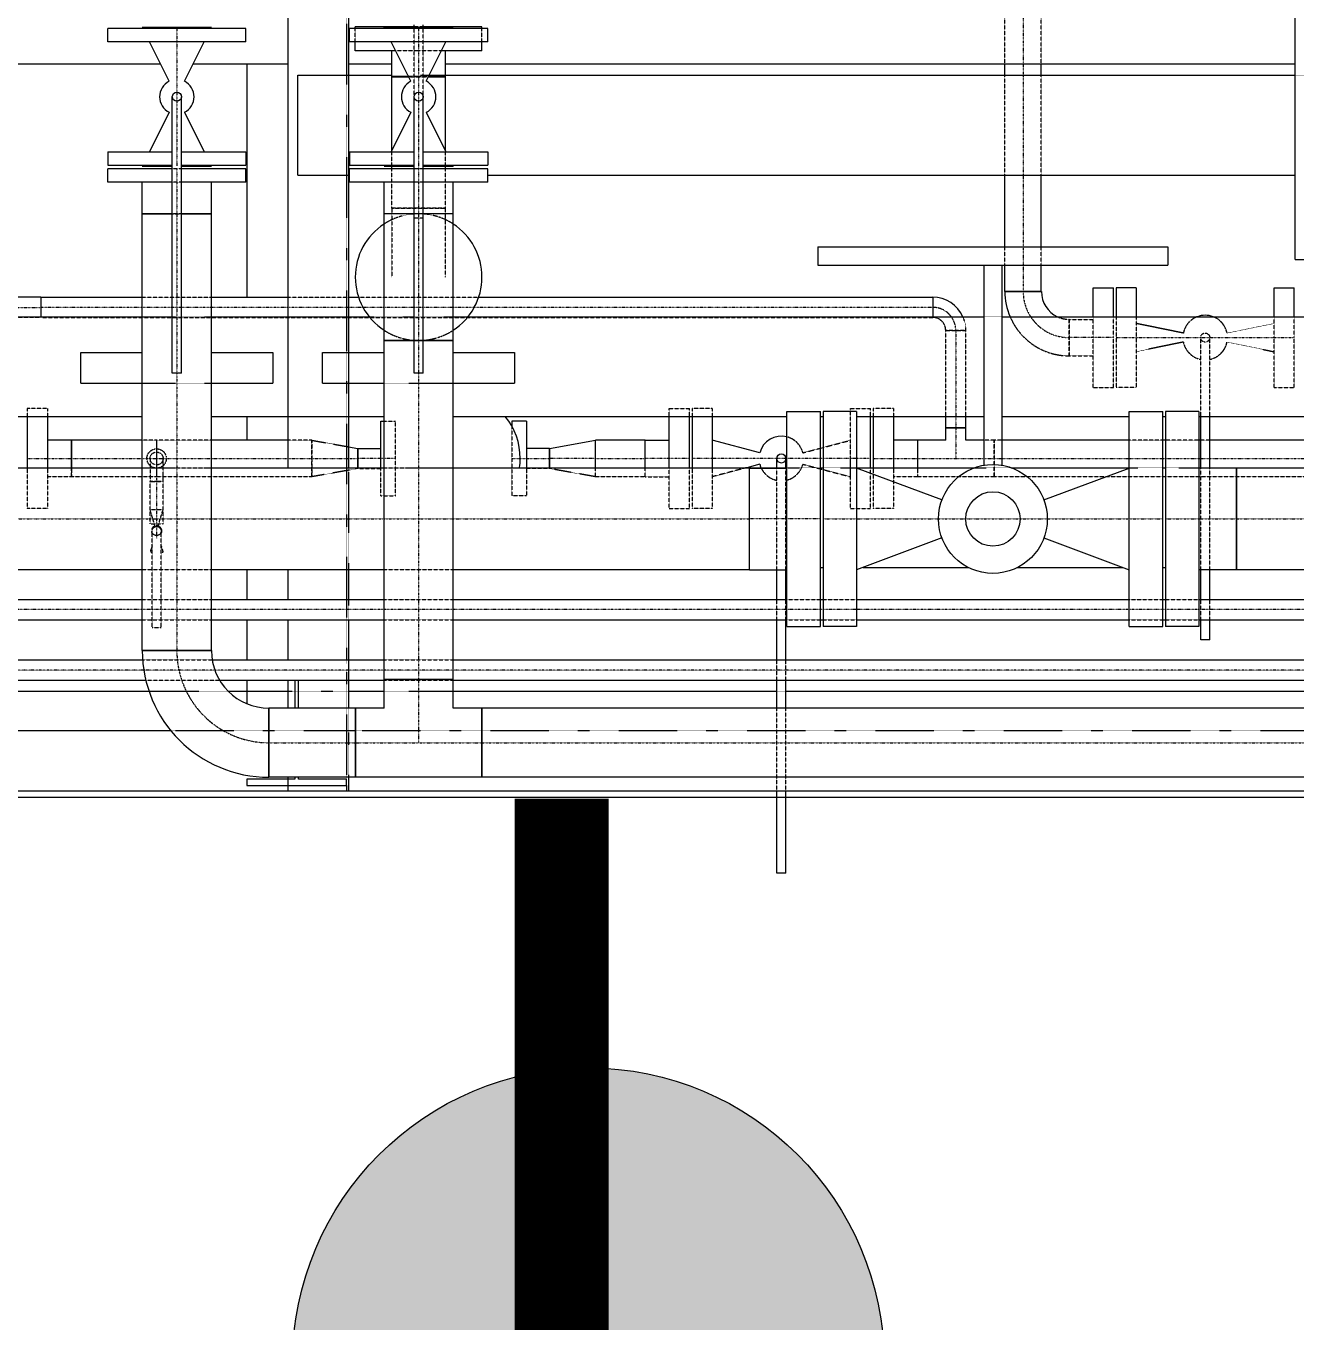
# Model space of a CAD drawing. Header units: millimetres. Extents: x -10011772 to -8149599, y 2847708 to 3434448.
# Drawn here: x -9520354 to -9516151, y 3168634 to 3172922 of the extents above; entities that cross this region are included whole.
import ezdxf

# ---------------------------------------------------------------- set-up
doc = ezdxf.new("R2010")
doc.units = ezdxf.units.MM
for name, pattern in [('DASHDOT2', [0.5, 0.25, -0.125, 0, -0.125]), ('DIVIDE2', [0.625, 0.25, -0.125, 0, -0.125, 0, -0.125]), ('HIDDEN2', [0.1875, 0.125, -0.0625])]:
    doc.linetypes.add(name, pattern=pattern)
doc.layers.add('总平面底图', color=9, linetype='Continuous')
doc.layers.add('电气-接地设计-接地线', color=3, linetype='接地线')
doc.styles.add('EESLTYPE', font='TXT.shx')
doc.linetypes.add('接地线', pattern='A,500,["/",EESLTYPE,S=200,R=0,X=0,Y=-100],-200,60,-200', length=960)

# ---------------------------------------------------------------- blocks, each defined once
blk = doc.blocks.new('总平面底图 爆炸危险区 LOCATION I')
at = {"layer": '总平面底图', "linetype": 'DASHDOT2'}
for p, q in [((215080.8, 124057), (215080.8, 121682.3)), ((215000, 122655.6), (215083.9, 122655.6)), ((215083.9, 122655.6), (215083.9, 122490.5)), ((215155.5, 122655.6), (215244.4, 122655.6)), ((216650, 122655.6), (216680, 122655.6)), ((214742.8, 122256.1), (214857.1, 122256.1)), ((214983.8, 122256.1), (215083.9, 122256.1)), ((215083.9, 122256.1), (215083.9, 122091)), ((215118.2, 122256.1), (215281.7, 122256.1)), ((216135, 122256.1), (216165, 122256.1)), ((214742.8, 122146.3), (214857.1, 122146.3)), ((215142.8, 122146.3), (215257.1, 122146.3)), ((214742.8, 122006.4), (214857.1, 122006.4)), ((214983.8, 122006.4), (215083.9, 122006.4)), ((215083.9, 122006.4), (215083.9, 121837.4)), ((215142.8, 122006.4), (215257.1, 122006.4)), ((215809, 122006.4), (215864.6, 122006.4)), ((215869, 122006.4), (215924.6, 122006.4)), ((216120, 122006.4), (216179.9, 122006.4)), ((216375.3, 122006.4), (216430.9, 122006.4)), ((216435.3, 122006.4), (216490.9, 122006.4)), ((215083.9, 121788.3), (215083.9, 121754.9)), ((215083.9, 121688.3), (215083.9, 121654.9)), ((215080.8, 121672.1), (215080.8, 121491)), ((214753.9, 121636.7), (214884.8, 121636.7)), ((214916, 121636.7), (215083.9, 121636.7)), ((215142.8, 121636.7), (215257.1, 121636.7)), ((215792.5, 121636.7), (215807.5, 121636.7)), ((215083.9, 121608.6), (215083.9, 121471.6)), ((214789.8, 121571.6), (215095.3, 121571.6)), ((215095.3, 121571.6), (218300, 121571.6)), ((215080.8, 121480.8), (215080.8, 121471.6))]:
    blk.add_line(p, q, dxfattribs=at)
at = {"layer": '总平面底图', "linetype": 'Continuous'}
for p, q in [((214983.8, 123227.1), (214983.8, 122005.7)), ((215083.9, 123121.6), (215083.9, 122197.1)), ((216650, 122640.2), (216650, 122929.8)), ((214800, 122732.9), (214685.7, 122732.9)), ((214685.7, 122710.6), (214685.7, 122732.9)), ((214857.1, 122734.4), (214742.8, 122734.4)), ((214743.6, 122732.9), (214742.8, 122734.4)), ((214914.3, 122732.9), (214800, 122732.9)), ((214856.3, 122732.9), (214857.1, 122734.4)), ((214914.3, 122710.6), (214914.3, 122732.9)), ((215200, 122732.9), (215085.7, 122732.9)), ((215085.7, 122710.6), (215085.7, 122732.9)), ((215192.5, 122735.4), (215095.2, 122735.4)), ((215095.2, 122732.9), (215095.2, 122735.4)), ((215257.1, 122734.4), (215142.8, 122734.4)), ((215143.6, 122732.9), (215142.8, 122734.4)), ((215192.5, 122734.4), (215192.5, 122738.9)), ((215314.3, 122732.9), (215200, 122732.9)), ((215207.5, 122734.4), (215207.5, 122738.9)), ((215304.7, 122735.4), (215207.5, 122735.4)), ((215256.3, 122732.9), (215257.1, 122734.4)), ((215304.7, 122732.9), (215304.7, 122735.4)), ((215314.3, 122710.6), (215314.3, 122732.9)), ((214800, 122710.6), (214685.7, 122710.6)), ((214787.2, 122645.5), (214754.7, 122710.6)), ((214914.3, 122710.6), (214800, 122710.6)), ((214812.7, 122645.5), (214845.2, 122710.6)), ((215200, 122710.6), (215085.7, 122710.6)), ((215095.2, 122695.7), (215095.2, 122710.6)), ((215187.2, 122645.5), (215154.7, 122710.6)), ((215314.3, 122710.6), (215200, 122710.6)), ((215212.7, 122645.5), (215245.2, 122710.6)), ((215304.7, 122695.7), (215304.7, 122710.6)), ((215162.1, 122695.7), (215095.2, 122695.7)), ((215155.5, 122652.8), (215155.5, 122695.7)), ((215304.7, 122695.7), (215237.8, 122695.7)), ((215244.4, 122652.8), (215244.4, 122695.7)), ((214773.2, 122673.6), (213783.6, 122673.6)), ((214983.8, 122673.6), (214826.7, 122673.6)), ((214916, 122673.6), (214916, 122288.3)), ((215155.5, 122673.6), (215083.9, 122673.6)), ((216650, 122673.6), (215244.4, 122673.6)), ((216169.8, 122655.6), (216169.8, 122673.6)), ((216230.1, 122655.6), (216230.1, 122673.6)), ((215000, 122490.5), (215000, 122655.6)), ((215000, 122655.6), (215155.5, 122655.6)), ((215155.5, 122652.8), (215183.5, 122652.8)), ((215155.5, 122530.8), (215155.5, 122652.8)), ((215183.5, 122652.8), (215155.5, 122652.8)), ((215216.4, 122652.8), (215244.4, 122652.8)), ((215244.4, 122652.8), (215216.4, 122652.8)), ((215244.4, 122655.6), (216650, 122655.6)), ((215244.4, 122530.8), (215244.4, 122652.8)), ((216650, 122350.7), (216650, 122640.2)), ((214792.5, 122162.7), (214792.5, 122619.9)), ((214807.5, 122162.7), (214807.5, 122619.9)), ((215192.5, 122162.7), (215192.5, 122619.9)), ((215207.5, 122162.7), (215207.5, 122619.9)), ((214787.2, 122594.3), (214754.7, 122529.1)), ((214812.7, 122594.3), (214845.2, 122529.1)), ((215187.2, 122594.3), (215154.7, 122529.1)), ((215212.7, 122594.3), (215245.2, 122529.1)), ((214685.7, 122529.1), (214792.5, 122529.1)), ((214685.7, 122529.1), (214685.7, 122506.9)), ((214807.5, 122529.1), (214914.3, 122529.1)), ((214914.3, 122529.1), (214914.3, 122506.9)), ((215085.7, 122529.1), (215192.5, 122529.1)), ((215085.7, 122529.1), (215085.7, 122506.9)), ((215207.5, 122529.1), (215314.3, 122529.1)), ((215314.3, 122529.1), (215314.3, 122506.9)), ((214685.7, 122506.9), (214792.5, 122506.9)), ((214792.5, 122500.9), (214685.7, 122500.9)), ((214685.7, 122478.6), (214685.7, 122500.9)), ((214743.6, 122506.9), (214742.8, 122505.3)), ((214742.8, 122505.3), (214792.5, 122505.3)), ((214807.5, 122506.9), (214914.3, 122506.9)), ((214807.5, 122505.3), (214857.1, 122505.3)), ((214914.3, 122500.9), (214807.5, 122500.9)), ((214856.3, 122506.9), (214857.1, 122505.3)), ((214914.3, 122478.6), (214914.3, 122500.9)), ((215000, 122490.5), (215085.7, 122490.5)), ((215085.7, 122506.9), (215192.5, 122506.9)), ((215192.5, 122500.9), (215085.7, 122500.9)), ((215085.7, 122478.6), (215085.7, 122500.9)), ((215143.6, 122506.9), (215142.8, 122505.3)), ((215142.8, 122505.3), (215192.5, 122505.3)), ((215155.5, 122500.9), (215155.5, 122505.3)), ((215207.5, 122506.9), (215314.3, 122506.9)), ((215207.5, 122505.3), (215257.1, 122505.3)), ((215314.3, 122500.9), (215207.5, 122500.9)), ((215244.4, 122500.9), (215244.4, 122505.3)), ((215256.3, 122506.9), (215257.1, 122505.3)), ((215314.3, 122478.6), (215314.3, 122500.9)), ((215314.3, 122490.5), (216650, 122490.5)), ((216169.8, 122371.6), (216169.8, 122490.5)), ((216230.1, 122371.6), (216230.1, 122490.5)), ((214792.5, 122478.6), (214685.7, 122478.6)), ((214742.8, 122426.2), (214742.8, 122478.6)), ((214914.3, 122478.6), (214807.5, 122478.6)), ((214857.1, 122426.2), (214857.1, 122478.6)), ((215192.5, 122478.6), (215085.7, 122478.6)), ((215142.8, 122426.2), (215142.8, 122478.6)), ((215314.3, 122478.6), (215207.5, 122478.6)), ((215257.1, 122426.2), (215257.1, 122478.6)), ((214742.8, 122426.2), (214792.5, 122426.2)), ((214742.8, 121703.8), (214742.8, 122426.2)), ((214792.5, 122426.2), (214742.8, 122426.2)), ((214807.5, 122426.2), (214857.1, 122426.2)), ((214857.1, 122426.2), (214807.5, 122426.2)), ((214857.1, 121703.8), (214857.1, 122426.2)), ((215192.5, 122426.2), (215142.8, 122426.2)), ((215142.8, 122216.9), (215142.8, 122426.2)), ((215192.5, 122426.2), (215142.8, 122426.2)), ((215155.5, 122426.2), (215155.5, 122426.2)), ((215257.1, 122426.2), (215207.5, 122426.2)), ((215257.1, 122426.2), (215207.5, 122426.2)), ((215244.4, 122426.2), (215244.4, 122426.2)), ((215257.1, 122216.9), (215257.1, 122426.2)), ((215860.4, 122371.6), (216150, 122371.6)), ((215860.4, 122371.6), (215860.4, 122341.6)), ((216150, 122371.6), (216439.5, 122371.6)), ((216439.5, 122371.6), (216439.5, 122341.6)), ((215860.4, 122341.6), (216150, 122341.6)), ((216135, 122341.6), (216135, 122010.3)), ((216150, 122341.6), (216439.5, 122341.6)), ((216165, 122341.6), (216165, 122010.3)), ((216169.8, 122297.8), (216169.8, 122341.6)), ((216230.1, 122297.8), (216230.1, 122341.6)), ((216650, 122350.7), (216680, 122350.7)), ((216169.8, 122297.8), (216230.1, 122297.8)), ((216230.1, 122297.8), (216169.8, 122297.8)), ((216316, 122256.1), (216316, 122304.1)), ((216316, 122304.1), (216349.3, 122304.1)), ((216349.3, 122256.1), (216349.3, 122304.1)), ((216353.8, 122304.1), (216353.8, 122256.1)), ((216387.1, 122304.1), (216353.8, 122304.1)), ((216387.1, 122304.1), (216387.1, 122256.1)), ((216615.3, 122256.1), (216615.3, 122304.1)), ((216615.3, 122304.1), (216648.6, 122304.1)), ((216648.6, 122256.1), (216648.6, 122304.1)), ((214574.9, 122288.3), (214536.7, 122288.3)), ((214574.9, 122288.3), (214574.9, 122271.6)), ((214574.9, 122288.3), (214742.8, 122288.3)), ((214574.9, 122288.3), (214574.9, 122271.6)), ((214857.1, 122288.3), (214983.8, 122288.3)), ((215083.9, 122288.3), (215100.6, 122288.3)), ((215299.3, 122288.3), (216050.5, 122288.3)), ((216050.5, 122288.3), (216050.5, 122271.6)), ((216050.5, 122288.3), (216050.5, 122256.1)), ((213784.1, 122256.1), (214742.8, 122256.1)), ((214574.9, 122271.6), (214574.9, 122256.1)), ((214574.9, 122271.6), (214574.9, 122256.1)), ((214857.1, 122256.1), (215118.2, 122256.1)), ((215281.7, 122256.1), (216135, 122256.1)), ((216050.5, 122271.6), (216050.5, 122256.1)), ((216165, 122256.1), (217015.8, 122256.1)), ((215142.8, 122216.9), (215192.5, 122216.9)), ((215142.8, 121656.1), (215142.8, 122216.9)), ((215192.5, 122216.9), (215142.8, 122216.9)), ((215207.5, 122216.9), (215257.1, 122216.9)), ((215257.1, 122216.9), (215207.5, 122216.9)), ((215257.1, 121656.1), (215257.1, 122216.9)), ((214641.2, 122146.3), (214641.2, 122197.1)), ((214641.2, 122197.1), (214742.8, 122197.1)), ((214857.1, 122197.1), (214958.7, 122197.1)), ((214958.7, 122197.1), (214958.7, 122146.3)), ((215041.2, 122197.1), (215142.8, 122197.1)), ((215041.2, 122146.3), (215041.2, 122197.1)), ((215257.1, 122197.1), (215358.7, 122197.1)), ((215358.7, 122197.1), (215358.7, 122146.3)), ((214641.2, 122146.3), (214742.8, 122146.3)), ((214800, 122162.7), (214792.5, 122162.7)), ((214807.5, 122162.7), (214800, 122162.7)), ((214857.1, 122146.3), (214958.7, 122146.3)), ((215041.2, 122146.3), (215142.8, 122146.3)), ((215083.9, 122146.3), (215083.9, 122005.7)), ((215200, 122162.7), (215192.5, 122162.7)), ((215207.5, 122162.7), (215200, 122162.7)), ((215257.1, 122146.3), (215358.7, 122146.3)), ((213784.1, 122091), (214742.8, 122091)), ((214552.5, 122091), (214552.5, 122021.6)), ((214585.9, 122091), (214585.9, 122021.6)), ((214857.1, 122091), (215142.8, 122091)), ((214916, 122091), (214916, 122051.7)), ((215137.7, 122021.6), (215137.7, 122083.5)), ((215137.7, 122083.5), (215142.8, 122083.5)), ((215257.1, 122091), (215809, 122091)), ((215348.9, 122083.5), (215350, 122083.5)), ((215350, 122081.9), (215350, 122083.5)), ((215354.4, 122083.5), (215354.4, 122074.5)), ((215378.2, 122083.5), (215354.4, 122083.5)), ((215378.2, 122083.5), (215378.2, 122021.6)), ((215614.6, 122021.6), (215614.6, 122091)), ((215647.9, 122021.6), (215647.9, 122091)), ((215652.4, 122091), (215652.4, 122021.6)), ((215685.7, 122091), (215685.7, 122021.6)), ((215809, 121921.6), (215809, 122099.4)), ((215809, 122099.4), (215864.6, 122099.4)), ((215864.6, 121921.6), (215864.6, 122099.4)), ((215864.6, 122091), (215869, 122091)), ((215869, 122099.4), (215869, 121921.6)), ((215924.6, 122099.4), (215869, 122099.4)), ((215924.6, 122099.4), (215924.6, 121921.6)), ((215924.6, 122091), (216135, 122091)), ((215947.5, 122021.6), (215947.5, 122091)), ((215952, 122091), (215952, 122021.6)), ((215985.3, 122091), (215985.3, 122021.6)), ((216071.9, 122072.4), (216071.9, 122091)), ((216105.3, 122072.4), (216105.3, 122091)), ((216165, 122091), (216375.3, 122091)), ((216375.3, 121921.6), (216375.3, 122099.4)), ((216375.3, 122099.4), (216430.9, 122099.4)), ((216430.9, 121921.6), (216430.9, 122099.4)), ((216430.9, 122091), (216435.3, 122091)), ((216435.3, 122099.4), (216435.3, 121921.6)), ((216490.9, 122099.4), (216435.3, 122099.4)), ((216490.9, 122099.4), (216490.9, 121921.6)), ((216490.9, 122091), (217015.8, 122091)), ((216493.7, 122006.4), (216493.7, 122091)), ((216508.7, 122006.4), (216508.7, 122091)), ((216105.3, 122072.4), (216071.9, 122072.4)), ((216071.9, 122051.7), (216071.9, 122072.4)), ((216071.9, 122072.4), (216088.6, 122072.4)), ((216088.6, 122072.4), (216105.3, 122072.4)), ((216105.3, 122051.7), (216105.3, 122072.4)), ((214625.7, 122051.7), (214585.9, 122051.7)), ((214625.7, 122021.6), (214625.7, 122051.7)), ((214742.8, 122051.7), (214625.7, 122051.7)), ((214625.7, 122051.7), (214625.7, 122021.6)), ((214766.5, 122051.7), (214766.5, 121991.4)), ((214983.8, 122051.7), (214857.1, 122051.7)), ((215083.9, 122041), (215099.5, 122038.3)), ((215099.5, 122038.3), (215099.5, 122021.6)), ((215099.5, 122021.6), (215099.5, 122038.3)), ((215099.5, 122038.3), (215137.7, 122038.3)), ((215416.4, 122038.3), (215378.2, 122038.3)), ((215416.4, 122038.3), (215492.6, 122051.7)), ((215416.4, 122038.3), (215416.4, 122021.6)), ((215416.4, 122021.6), (215416.4, 122038.3)), ((215492.6, 122021.6), (215492.6, 122051.7)), ((215574.8, 122051.7), (215492.6, 122051.7)), ((215492.6, 122021.6), (215492.6, 122051.7)), ((215574.8, 122021.6), (215574.8, 122051.7)), ((215574.8, 122021.6), (215574.8, 122051.7)), ((215574.8, 122051.7), (215614.6, 122051.7)), ((215685.7, 122051.7), (215685.7, 122021.6)), ((215764.3, 122031), (215685.7, 122051.7)), ((215864.6, 122038.6), (215869, 122039.8)), ((216025.1, 122051.7), (215985.3, 122051.7)), ((216025.1, 122051.7), (216025.1, 122006.4)), ((216071.9, 122051.7), (216025.1, 122051.7)), ((216025.1, 122051.7), (216025.1, 122021.6)), ((216135, 122051.7), (216105.3, 122051.7)), ((216375.3, 122051.7), (216165, 122051.7)), ((216435.3, 122051.7), (216430.9, 122051.7)), ((216493.7, 122051.7), (216490.9, 122051.7)), ((217015.8, 122051.7), (216508.7, 122051.7)), ((214552.5, 122021.6), (214552.5, 122006.4)), ((214585.9, 122021.6), (214585.9, 122006.4)), ((214625.7, 122006.4), (214625.7, 122021.6)), ((214625.7, 122021.6), (214625.7, 122006.4)), ((215099.5, 122021.6), (215099.5, 122006.4)), ((215099.5, 122006.4), (215099.5, 122021.6)), ((215137.7, 122006.4), (215137.7, 122021.6)), ((215378.2, 122021.6), (215378.2, 122006.4)), ((215416.4, 122021.6), (215416.4, 122006.4)), ((215416.4, 122006.4), (215416.4, 122021.6)), ((215492.6, 122006.4), (215492.6, 122021.6)), ((215492.6, 122006.4), (215492.6, 122021.6)), ((215574.8, 122006.4), (215574.8, 122021.6)), ((215574.8, 122006.4), (215574.8, 122021.6)), ((215614.6, 122006.4), (215614.6, 122021.6)), ((215647.9, 122006.4), (215647.9, 122021.6)), ((215652.4, 122021.6), (215652.4, 122006.4)), ((215685.7, 122021.6), (215685.7, 122006.4)), ((215685.7, 122021.6), (215685.7, 122006.4)), ((215792.5, 122006.4), (215792.5, 122021.6)), ((215807.5, 122006.4), (215807.5, 122021.6)), ((215947.5, 122006.4), (215947.5, 122021.6)), ((215952, 122021.6), (215952, 122006.4)), ((215985.3, 122021.6), (215985.3, 122006.4)), ((216025.1, 122021.6), (216025.1, 122006.4)), ((213784.1, 122006.4), (214742.8, 122006.4)), ((214742.8, 122005.7), (213842.7, 122005.7)), ((214857.1, 122006.4), (215142.8, 122006.4)), ((215142.8, 122005.7), (214857.1, 122005.7)), ((215257.1, 122006.4), (215809, 122006.4)), ((215747.2, 122005.7), (215257.1, 122005.7)), ((215764.3, 122012.1), (215742.7, 122006.4)), ((215747.2, 121837.4), (215747.2, 122005.7)), ((215747.2, 121921.6), (215747.2, 122005.7)), ((215747.2, 122005.7), (215809, 122005.7)), ((215864.6, 122006.4), (215869, 122006.4)), ((215924.6, 122006.4), (216120, 122006.4)), ((215924.6, 122005.7), (215924.6, 121837.4)), ((216065.6, 121953), (215924.6, 122005.7)), ((216179.9, 122006.4), (216375.3, 122006.4)), ((216234.3, 121953), (216375.3, 122005.7)), ((216375.3, 121921.6), (216375.3, 122005.7)), ((216430.9, 122006.4), (216435.3, 122006.4)), ((216490.9, 122006.4), (217015.8, 122006.4)), ((216552.7, 122005.7), (216490.9, 122005.7)), ((216552.7, 122005.7), (216552.7, 121921.6)), ((216552.7, 121837.4), (216552.7, 122005.7)), ((216957.2, 122005.7), (216552.7, 122005.7)), ((215747.2, 121837.4), (215747.2, 121921.6)), ((215809, 121743.8), (215809, 121921.6)), ((215864.6, 121743.8), (215864.6, 121921.6)), ((215869, 121921.6), (215869, 121743.8)), ((215924.6, 121921.6), (215924.6, 121743.8)), ((216375.3, 121837.4), (216375.3, 121921.6)), ((216375.3, 121743.8), (216375.3, 121921.6)), ((216430.9, 121743.8), (216430.9, 121921.6)), ((216435.3, 121921.6), (216435.3, 121743.8)), ((216490.9, 121921.6), (216490.9, 121743.8)), ((216552.7, 121921.6), (216552.7, 121837.4)), ((216065.6, 121890.1), (215924.6, 121837.4)), ((216234.3, 121890.1), (216375.3, 121837.4)), ((214742.8, 121837.4), (213842.7, 121837.4)), ((215142.8, 121837.4), (214857.1, 121837.4)), ((214916, 121837.4), (214916, 121788.3)), ((214983.8, 121837.4), (214983.8, 121788.3)), ((215083.9, 121837.4), (215083.9, 121788.3)), ((215747.2, 121837.4), (215257.1, 121837.4)), ((215747.2, 121837.4), (215809, 121837.4)), ((215792.5, 121788.3), (215792.5, 121837.4)), ((215807.5, 121788.3), (215807.5, 121837.4)), ((215864.6, 121841.3), (215869, 121841.3)), ((215924.6, 121841.3), (215924.6, 121841.3)), ((215935.1, 121841.3), (216109.2, 121841.3)), ((216190.7, 121841.3), (216364.8, 121841.3)), ((216375.3, 121841.3), (216375.3, 121841.3)), ((216430.9, 121841.3), (216435.3, 121841.3)), ((216552.7, 121837.4), (216490.9, 121837.4)), ((216493.7, 121788.3), (216493.7, 121837.4)), ((216508.7, 121788.3), (216508.7, 121837.4)), ((216957.2, 121837.4), (216552.7, 121837.4)), ((213698.6, 121788.3), (214742.8, 121788.3)), ((214857.1, 121788.3), (215142.8, 121788.3)), ((215257.1, 121788.3), (215809, 121788.3)), ((215864.6, 121788.3), (215869, 121788.3)), ((215924.6, 121788.3), (216375.3, 121788.3)), ((216430.9, 121788.3), (216435.3, 121788.3)), ((216490.9, 121788.3), (217015.8, 121788.3)), ((213698.6, 121754.9), (214742.8, 121754.9)), ((214857.1, 121754.9), (215142.8, 121754.9)), ((214916, 121754.9), (214916, 121688.3)), ((214983.8, 121754.9), (214983.8, 121688.3)), ((215083.9, 121754.9), (215083.9, 121688.3)), ((215257.1, 121754.9), (215809, 121754.9)), ((215792.5, 121688.3), (215792.5, 121754.9)), ((215807.5, 121688.3), (215807.5, 121754.9)), ((215809, 121743.8), (215864.6, 121743.8)), ((215864.6, 121754.9), (215869, 121754.9)), ((215924.6, 121743.8), (215869, 121743.8)), ((215924.6, 121754.9), (216375.3, 121754.9)), ((216375.3, 121743.8), (216430.9, 121743.8)), ((216430.9, 121754.9), (216435.3, 121754.9)), ((216490.9, 121743.8), (216435.3, 121743.8)), ((216490.9, 121754.9), (217015.8, 121754.9)), ((216493.7, 121721.6), (216493.7, 121754.9)), ((216508.7, 121721.6), (216508.7, 121754.9)), ((216501.2, 121721.6), (216493.7, 121721.6)), ((216508.7, 121721.6), (216501.2, 121721.6)), ((214742.8, 121703.8), (214857.1, 121703.8)), ((214857.1, 121703.8), (214742.8, 121703.8)), ((213498.6, 121688.3), (214743.4, 121688.3)), ((214858.4, 121688.3), (215142.8, 121688.3)), ((215257.1, 121688.3), (217015.8, 121688.3)), ((213498.6, 121654.9), (214748.6, 121654.9)), ((214870.7, 121654.9), (215142.8, 121654.9)), ((214916, 121654.9), (214916, 121615.8)), ((214983.8, 121654.9), (214983.8, 121608.6)), ((214995.2, 121654.9), (214995.2, 121608.6)), ((215001.4, 121608.6), (215001.4, 121654.9)), ((215083.9, 121654.9), (215083.9, 121608.6)), ((215142.8, 121656.1), (215200, 121656.1)), ((215257.1, 121656.1), (215142.8, 121656.1)), ((215142.8, 121608.6), (215142.8, 121656.1)), ((215200, 121656.1), (215257.1, 121656.1)), ((215257.1, 121608.6), (215257.1, 121656.1)), ((215257.1, 121654.9), (217015.8, 121654.9)), ((215792.5, 121608.6), (215792.5, 121654.9)), ((215807.5, 121608.6), (215807.5, 121654.9)), ((214408, 121636.7), (214753.9, 121636.7)), ((214884.8, 121636.7), (214983.8, 121636.7)), ((215083.9, 121636.7), (215142.8, 121636.7)), ((215257.1, 121636.7), (215792.5, 121636.7)), ((215807.5, 121636.7), (217015.8, 121636.7)), ((214952.4, 121494.3), (214952.4, 121608.6)), ((215095.3, 121608.6), (214952.4, 121608.6)), ((214952.4, 121608.6), (214952.4, 121494.3)), ((215095.3, 121608.6), (215095.3, 121494.3)), ((215142.8, 121608.6), (215095.3, 121608.6)), ((215095.3, 121494.3), (215095.3, 121608.6)), ((215304.6, 121608.6), (215257.1, 121608.6)), ((215304.6, 121494.3), (215304.6, 121608.6)), ((218217.3, 121608.6), (215304.6, 121608.6)), ((215304.6, 121608.6), (215304.6, 121494.3)), ((211998.5, 121571.6), (214789.8, 121571.6)), ((215095.3, 121571.6), (215095.3, 121571.6)), ((214995.2, 121491), (214915.7, 121491)), ((214915.7, 121491), (214915.7, 121480.8)), ((214915.7, 121480.8), (215080.8, 121480.8)), ((215095.3, 121494.3), (214952.4, 121494.3)), ((214983.8, 121494.3), (214983.8, 121471.6)), ((214995.2, 121494.3), (214995.2, 121491)), ((215001.4, 121491), (215001.4, 121494.3)), ((215080.8, 121491), (215001.4, 121491)), ((215080.8, 121480.8), (215080.8, 121491)), ((215083.9, 121494.3), (215083.9, 121471.6)), ((215304.6, 121494.3), (215095.3, 121494.3)), ((218217.3, 121494.3), (215304.6, 121494.3)), ((211998.5, 121471.6), (217474.6, 121471.6)), ((212000, 121471.6), (217474.6, 121471.6)), ((215792.5, 121335.8), (215792.5, 121471.6)), ((215807.5, 121335.8), (215807.5, 121471.6)), ((215800, 121335.8), (215792.5, 121335.8)), ((215807.5, 121335.8), (215800, 121335.8))]:
    blk.add_line(p, q, dxfattribs=at)
at = {"layer": '总平面底图', "linetype": 'HIDDEN2'}
for p, q in [((216169.8, 122673.6), (216169.8, 123195.4)), ((216230.1, 122673.6), (216230.1, 123195.4)), ((215095.2, 122710.6), (215095.2, 122732.9)), ((215200, 122735.4), (215192.5, 122735.4)), ((215192.5, 122619.9), (215192.5, 122734.4)), ((215207.5, 122735.4), (215200, 122735.4)), ((215207.5, 122619.9), (215207.5, 122734.4)), ((215304.7, 122710.6), (215304.7, 122732.9)), ((215200, 122695.7), (215162.1, 122695.7)), ((215237.8, 122695.7), (215200, 122695.7)), ((215183.5, 122652.8), (215216.4, 122652.8)), ((215200, 122652.8), (215183.5, 122652.8)), ((215216.4, 122652.8), (215200, 122652.8)), ((216169.8, 122490.5), (216169.8, 122655.6)), ((216230.1, 122490.5), (216230.1, 122655.6)), ((215155.5, 122505.3), (215155.5, 122530.8)), ((215244.4, 122505.3), (215244.4, 122530.8)), ((214800, 122500.9), (214792.5, 122500.9)), ((214807.5, 122500.9), (214800, 122500.9)), ((215155.5, 122435.9), (215155.5, 122500.9)), ((215200, 122500.9), (215192.5, 122500.9)), ((215207.5, 122500.9), (215200, 122500.9)), ((215244.4, 122435.9), (215244.4, 122500.9)), ((214800, 122478.6), (214792.5, 122478.6)), ((214807.5, 122478.6), (214800, 122478.6)), ((215200, 122478.6), (215192.5, 122478.6)), ((215207.5, 122478.6), (215200, 122478.6)), ((214792.5, 122426.2), (214807.5, 122426.2)), ((214800, 122426.2), (214792.5, 122426.2)), ((214807.5, 122426.2), (214800, 122426.2)), ((215155.5, 122435.9), (215244.4, 122435.9)), ((215200, 122435.9), (215155.5, 122435.9)), ((215155.5, 122435.9), (215155.5, 122426.2)), ((215155.5, 122426.2), (215155.5, 122321.6)), ((215207.5, 122426.2), (215192.5, 122426.2)), ((215200, 122426.2), (215192.5, 122426.2)), ((215244.4, 122435.9), (215200, 122435.9)), ((215207.5, 122426.2), (215200, 122426.2)), ((215244.4, 122426.2), (215244.4, 122435.9)), ((215244.4, 122321.6), (215244.4, 122426.2)), ((215200, 122419.3), (215192.5, 122419.3)), ((215207.5, 122419.3), (215200, 122419.3)), ((216169.8, 122341.6), (216169.8, 122371.6)), ((216230.1, 122341.6), (216230.1, 122371.6)), ((214742.8, 122288.3), (214857.1, 122288.3)), ((214983.8, 122288.3), (215083.9, 122288.3)), ((215100.6, 122288.3), (215299.3, 122288.3)), ((214574.9, 122254.9), (214536.7, 122254.9)), ((214574.9, 122256.1), (214574.9, 122254.9)), ((214574.9, 122256.1), (214574.9, 122254.9)), ((214574.9, 122254.9), (216050.5, 122254.9)), ((216050.5, 122256.1), (216050.5, 122254.9)), ((216050.5, 122256.1), (216050.5, 122254.9)), ((216276.2, 122251.7), (216276.2, 122191.4)), ((216276.2, 122221.6), (216276.2, 122251.7)), ((216276.2, 122251.7), (216316, 122251.7)), ((216316, 122221.6), (216316, 122256.1)), ((216349.3, 122221.6), (216349.3, 122256.1)), ((216353.8, 122256.1), (216353.8, 122221.6)), ((216387.1, 122256.1), (216387.1, 122221.6)), ((216615.3, 122221.6), (216615.3, 122256.1)), ((216648.6, 122221.6), (216648.6, 122256.1)), ((216071.9, 122233.5), (216088.6, 122233.5)), ((216071.9, 122091), (216071.9, 122233.5)), ((216105.3, 122233.5), (216071.9, 122233.5)), ((216088.6, 122233.5), (216105.3, 122233.5)), ((216105.3, 122091), (216105.3, 122233.5)), ((216465.1, 122229), (216387.1, 122244.9)), ((216537.3, 122229), (216615.3, 122244.9)), ((215192.5, 122216.9), (215200, 122216.9)), ((215207.5, 122216.9), (215192.5, 122216.9)), ((215200, 122216.9), (215207.5, 122216.9)), ((216276.2, 122191.4), (216276.2, 122221.6)), ((216316, 122139), (216316, 122221.6)), ((216349.3, 122139), (216349.3, 122221.6)), ((216353.8, 122221.6), (216353.8, 122139)), ((216387.1, 122221.6), (216387.1, 122139)), ((216465.1, 122214.2), (216387.1, 122198.2)), ((216493.7, 122091), (216493.7, 122221.6)), ((216508.7, 122091), (216508.7, 122221.6)), ((216537.3, 122214.2), (216615.3, 122198.2)), ((216615.3, 122139), (216615.3, 122221.6)), ((216648.6, 122139), (216648.6, 122221.6)), ((216276.2, 122191.4), (216316, 122191.4)), ((216316, 122139), (216349.3, 122139)), ((216387.1, 122139), (216353.8, 122139)), ((216615.3, 122139), (216648.6, 122139)), ((214552.5, 122104.1), (214552.5, 122091)), ((214585.9, 122104.1), (214552.5, 122104.1)), ((214585.9, 122104.1), (214585.9, 122091)), ((215614.6, 122091), (215614.6, 122104.1)), ((215614.6, 122104.1), (215647.9, 122104.1)), ((215647.9, 122091), (215647.9, 122104.1)), ((215652.4, 122104.1), (215652.4, 122091)), ((215685.7, 122104.1), (215652.4, 122104.1)), ((215685.7, 122104.1), (215685.7, 122091)), ((215914.2, 122021.6), (215914.2, 122104.1)), ((215914.2, 122104.1), (215947.5, 122104.1)), ((215947.5, 122091), (215947.5, 122104.1)), ((215952, 122104.1), (215952, 122091)), ((215985.3, 122104.1), (215952, 122104.1)), ((215985.3, 122104.1), (215985.3, 122091)), ((215142.8, 122083.5), (215161.5, 122083.5)), ((215161.5, 122021.6), (215161.5, 122083.5)), ((215354.4, 122074.5), (215354.4, 122021.6)), ((214766.5, 122051.7), (214742.8, 122051.7)), ((214857.1, 122051.7), (214766.5, 122051.7)), ((215023.3, 122051.7), (214983.8, 122051.7)), ((215023.3, 122051.7), (215023.3, 122021.6)), ((215023.3, 122051.7), (215083.9, 122041)), ((215023.3, 122021.6), (215023.3, 122051.7)), ((215835.6, 122031), (215864.6, 122038.6)), ((215869, 122039.8), (215914.2, 122051.7)), ((215914.2, 121991.4), (215914.2, 122051.7)), ((216152.1, 122051.7), (216135, 122051.7)), ((216152.1, 122051.7), (216152.1, 121991.4)), ((216152.1, 121991.4), (216152.1, 122051.7)), ((216165, 122051.7), (216152.1, 122051.7)), ((216430.9, 122051.7), (216375.3, 122051.7)), ((216490.9, 122051.7), (216435.3, 122051.7)), ((216508.7, 122051.7), (216493.7, 122051.7)), ((214755.8, 122021.6), (214755.8, 121983.5)), ((214777.1, 121983.5), (214777.1, 122021.6)), ((215023.3, 122021.6), (215023.3, 121991.4)), ((215023.3, 121991.4), (215023.3, 122021.6)), ((215161.5, 121959.7), (215161.5, 122021.6)), ((215354.4, 122021.6), (215354.4, 121959.7)), ((215914.2, 121939), (215914.2, 122021.6)), ((214552.5, 122006.4), (214552.5, 121939)), ((214585.9, 122006.4), (214585.9, 121939)), ((214625.7, 121991.4), (214625.7, 122006.4)), ((214625.7, 122006.4), (214625.7, 121991.4)), ((214857.1, 122005.7), (214742.8, 122005.7)), ((215099.5, 122004.9), (215023.3, 121991.4)), ((215099.5, 122006.4), (215099.5, 122004.9)), ((215099.5, 122004.9), (215099.5, 122006.4)), ((215099.5, 122004.9), (215137.7, 122004.9)), ((215137.7, 121959.7), (215137.7, 122006.4)), ((215257.1, 122005.7), (215142.8, 122005.7)), ((215378.2, 122006.4), (215378.2, 121959.7)), ((215416.4, 122004.9), (215378.2, 122004.9)), ((215416.4, 122006.4), (215416.4, 122004.9)), ((215416.4, 122004.9), (215416.4, 122006.4)), ((215492.6, 121991.4), (215416.4, 122004.9)), ((215492.6, 121991.4), (215492.6, 122006.4)), ((215492.6, 121991.4), (215492.6, 122006.4)), ((215574.8, 121991.4), (215574.8, 122006.4)), ((215574.8, 121991.4), (215574.8, 122006.4)), ((215614.6, 121939), (215614.6, 122006.4)), ((215647.9, 121939), (215647.9, 122006.4)), ((215652.4, 122006.4), (215652.4, 121939)), ((215685.7, 122006.4), (215685.7, 121991.4)), ((215685.7, 122006.4), (215685.7, 121939)), ((215742.7, 122006.4), (215685.7, 121991.4)), ((215792.5, 121837.4), (215792.5, 122006.4)), ((215807.5, 121837.4), (215807.5, 122006.4)), ((215835.6, 122012.1), (215914.2, 121991.4)), ((215947.5, 121939), (215947.5, 122006.4)), ((215952, 122006.4), (215952, 121939)), ((215985.3, 122006.4), (215985.3, 121939)), ((216025.1, 122006.4), (216025.1, 121991.4)), ((216025.1, 122006.4), (216025.1, 121991.4)), ((216493.7, 121837.4), (216493.7, 122006.4)), ((216508.7, 121837.4), (216508.7, 122006.4)), ((214625.7, 121991.4), (214585.9, 121991.4)), ((214766.5, 121991.4), (214625.7, 121991.4)), ((214766.5, 121983.5), (214755.8, 121983.5)), ((214755.8, 121983.5), (214777.1, 121983.5)), ((214755.8, 121913.4), (214755.8, 121983.5)), ((215023.3, 121991.4), (214766.5, 121991.4)), ((214777.1, 121983.5), (214766.5, 121983.5)), ((214777.1, 121913.4), (214777.1, 121983.5)), ((215574.8, 121991.4), (215492.6, 121991.4)), ((215574.8, 121991.4), (215614.6, 121991.4)), ((216025.1, 121991.4), (215985.3, 121991.4)), ((216152.1, 121991.4), (216025.1, 121991.4)), ((217228.1, 121991.4), (216152.1, 121991.4)), ((215137.7, 121959.7), (215161.5, 121959.7)), ((215378.2, 121959.7), (215354.4, 121959.7)), ((214585.9, 121939), (214552.5, 121939)), ((214777.1, 121936.4), (214755.8, 121936.4)), ((214763.9, 121909.9), (214755.8, 121936.4)), ((214769, 121909.9), (214777.1, 121936.4)), ((215614.6, 121939), (215647.9, 121939)), ((215685.7, 121939), (215652.4, 121939)), ((215914.2, 121939), (215947.5, 121939)), ((215985.3, 121939), (215952, 121939)), ((214755.8, 121913.4), (214777.1, 121913.4)), ((214759, 121741.6), (214759, 121901.6)), ((214774, 121741.6), (214774, 121901.6)), ((214759, 121877.1), (214755.8, 121866.8)), ((214755.8, 121866.8), (214759, 121866.8)), ((214774, 121877.1), (214777.1, 121866.8)), ((214774, 121866.8), (214777.1, 121866.8)), ((214857.1, 121837.4), (214742.8, 121837.4)), ((215257.1, 121837.4), (215142.8, 121837.4)), ((214742.8, 121788.3), (214857.1, 121788.3)), ((215142.8, 121788.3), (215257.1, 121788.3)), ((215792.5, 121754.9), (215792.5, 121788.3)), ((215807.5, 121754.9), (215807.5, 121788.3)), ((215809, 121788.3), (215864.6, 121788.3)), ((215869, 121788.3), (215924.6, 121788.3)), ((216375.3, 121788.3), (216430.9, 121788.3)), ((216435.3, 121788.3), (216490.9, 121788.3)), ((216493.7, 121754.9), (216493.7, 121788.3)), ((216508.7, 121754.9), (216508.7, 121788.3)), ((214742.8, 121754.9), (214857.1, 121754.9)), ((214766.5, 121741.6), (214759, 121741.6)), ((214774, 121741.6), (214766.5, 121741.6)), ((215142.8, 121754.9), (215257.1, 121754.9)), ((215809, 121754.9), (215864.6, 121754.9)), ((215869, 121754.9), (215924.6, 121754.9)), ((216375.3, 121754.9), (216430.9, 121754.9)), ((216435.3, 121754.9), (216490.9, 121754.9)), ((214743.4, 121688.3), (214858.4, 121688.3)), ((215142.8, 121688.3), (215257.1, 121688.3)), ((215792.5, 121654.9), (215792.5, 121688.3)), ((215807.5, 121654.9), (215807.5, 121688.3)), ((214748.6, 121654.9), (214870.7, 121654.9)), ((215142.8, 121654.9), (215257.1, 121654.9)), ((215792.5, 121471.6), (215792.5, 121608.6)), ((215807.5, 121471.6), (215807.5, 121608.6))]:
    blk.add_line(p, q, dxfattribs=at)
at = {"layer": '总平面底图', "linetype": 'DIVIDE2'}
for p, q in [((216200, 123195.4), (216200, 122673.6)), ((214800, 122734.4), (214800, 122505.3)), ((215200, 122735.4), (215200, 122734.4)), ((215200, 122734.4), (215200, 122505.3)), ((216200, 122673.6), (216200, 122655.6)), ((216200, 122655.6), (216200, 122490.5)), ((214800, 122500.9), (214800, 122426.2)), ((215200, 122505.3), (215200, 122500.9)), ((215200, 122500.9), (215200, 122426.2)), ((216200, 122490.5), (216200, 122371.6)), ((214800, 122426.2), (214800, 122162.7)), ((215200, 122426.2), (215200, 122426.2)), ((215200, 122426.2), (215200, 122216.9)), ((216200, 122371.6), (216200, 122341.6)), ((216200, 122341.6), (216200, 122297.8)), ((216200, 122297.8), (216200, 122297.8)), ((216200, 122297.7), (216200, 122297.8)), ((214512.9, 122271.6), (214574.9, 122271.6)), ((214742.8, 122271.6), (214574.9, 122271.6)), ((214857.1, 122271.6), (214742.8, 122271.6)), ((214983.8, 122271.6), (214857.1, 122271.6)), ((215083.9, 122271.6), (214983.8, 122271.6)), ((215107.9, 122271.6), (215083.9, 122271.6)), ((215292, 122271.6), (215107.9, 122271.6)), ((216050.5, 122271.6), (215292, 122271.6)), ((216050.5, 122271.6), (216050.5, 122271.6)), ((216050.5, 122271.6), (216050.5, 122271.6)), ((216088.6, 122233.5), (216088.6, 122091)), ((216088.6, 122233.5), (216088.6, 122233.5)), ((216088.6, 122233.5), (216088.6, 122233.5)), ((215200, 122216.9), (215200, 122162.7)), ((215200, 122216.9), (215200, 122216.9)), ((215200, 122216.9), (215200, 122216.9)), ((216276.1, 122221.6), (216276.1, 122221.6)), ((216276.2, 122221.6), (216276.1, 122221.6)), ((216349.3, 122221.6), (216276.2, 122221.6)), ((216353.8, 122221.6), (216648.6, 122221.6)), ((214800, 122162.7), (214800, 121703.8)), ((215200, 122162.7), (215200, 121656.1)), ((216088.6, 122091), (216088.6, 122072.4)), ((216088.6, 122072.4), (216088.6, 122021.6)), ((216088.6, 122072.4), (216088.6, 122072.4)), ((214552.5, 122021.6), (214625.7, 122021.6)), ((214625.7, 122021.6), (214742.8, 122021.6)), ((214742.8, 122021.6), (214766.5, 122021.6)), ((214766.5, 122021.6), (214857.1, 122021.6)), ((214766.5, 122021.6), (214766.5, 121983.5)), ((214766.5, 122021.6), (214766.5, 122021.6)), ((214766.5, 122021.6), (214766.5, 122021.6)), ((214857.1, 122021.6), (214983.8, 122021.6)), ((214983.8, 122021.6), (215023.3, 122021.6)), ((215023.3, 122021.6), (215083.9, 122021.6)), ((215083.9, 122021.6), (215099.5, 122021.6)), ((215142.8, 122021.6), (215099.5, 122021.6)), ((215161.5, 122021.6), (215142.8, 122021.6)), ((215354.4, 122021.6), (215368, 122021.6)), ((215368, 122021.6), (215416.4, 122021.6)), ((215492.6, 122021.6), (215416.4, 122021.6)), ((215492.6, 122021.6), (215574.8, 122021.6)), ((215647.9, 122021.6), (215574.8, 122021.6)), ((215809, 122021.6), (215652.4, 122021.6)), ((215864.6, 122021.6), (215809, 122021.6)), ((215869, 122021.6), (215864.6, 122021.6)), ((215924.6, 122021.6), (215869, 122021.6)), ((215947.5, 122021.6), (215924.6, 122021.6)), ((215952, 122021.6), (216025.1, 122021.6)), ((216025.1, 122021.6), (216025.1, 122021.6)), ((216025.1, 122021.6), (216135, 122021.6)), ((216135, 122021.6), (216152.1, 122021.6)), ((216152.1, 122021.6), (216152.1, 122021.6)), ((216152.1, 122021.6), (216152.1, 122021.6)), ((216152.1, 122021.6), (216165, 122021.6)), ((216165, 122021.6), (216375.3, 122021.6)), ((216375.3, 122021.6), (216430.9, 122021.6)), ((216430.9, 122021.6), (216435.3, 122021.6)), ((216435.3, 122021.6), (216490.9, 122021.6)), ((216490.9, 122021.6), (216493.7, 122021.6)), ((216493.7, 122021.6), (216508.7, 122021.6)), ((216508.7, 122021.6), (217015.8, 122021.6)), ((214766.5, 121983.5), (214766.5, 121983.5)), ((214766.5, 121983.5), (214766.5, 121983.5)), ((214766.5, 121983.5), (214766.5, 121913.4)), ((213842.7, 121921.6), (214742.8, 121921.6)), ((214742.8, 121921.6), (214857.1, 121921.6)), ((214766.5, 121913.4), (214766.5, 121889.8)), ((214857.1, 121921.6), (215142.8, 121921.6)), ((215142.8, 121921.6), (215257.1, 121921.6)), ((215257.1, 121921.6), (215747.2, 121921.6)), ((215864.6, 121921.6), (215747.2, 121921.6)), ((215869, 121921.6), (216430.9, 121921.6)), ((216435.3, 121921.6), (216552.7, 121921.6)), ((216552.7, 121921.6), (216957.2, 121921.6)), ((214742.8, 121771.6), (213698.6, 121771.6)), ((214857.1, 121771.6), (214742.8, 121771.6)), ((215142.8, 121771.6), (214857.1, 121771.6)), ((215257.1, 121771.6), (215142.8, 121771.6)), ((215809, 121771.6), (215257.1, 121771.6)), ((215864.6, 121771.6), (215809, 121771.6)), ((215869, 121771.6), (215864.6, 121771.6)), ((215924.6, 121771.6), (215869, 121771.6)), ((216375.3, 121771.6), (215924.6, 121771.6)), ((216430.9, 121771.6), (216375.3, 121771.6)), ((216435.3, 121771.6), (216430.9, 121771.6)), ((216490.9, 121771.6), (216435.3, 121771.6)), ((217015.8, 121771.6), (216490.9, 121771.6)), ((214800, 121703.8), (214800, 121703.8)), ((214800, 121703.8), (214800, 121703.8)), ((214745.3, 121671.6), (213498.6, 121671.6)), ((214862.7, 121671.6), (214745.3, 121671.6)), ((215142.8, 121671.6), (214862.7, 121671.6)), ((215257.1, 121671.6), (215142.8, 121671.6)), ((215200, 121656.1), (215200, 121656.1)), ((215200, 121656.1), (215200, 121551.4)), ((217015.8, 121671.6), (215257.1, 121671.6)), ((214952.3, 121551.4), (214952.3, 121551.4)), ((214952.4, 121551.4), (214952.3, 121551.4)), ((214952.4, 121551.4), (215095.3, 121551.4)), ((215095.3, 121551.4), (215095.3, 121551.4)), ((215095.3, 121551.4), (215304.6, 121551.4)), ((215304.6, 121551.4), (218217.3, 121551.4)), ((215304.6, 121551.4), (215304.6, 121551.4)), ((215304.6, 121551.4), (215304.6, 121551.4))]:
    blk.add_line(p, q, dxfattribs=at)
at = {"layer": '总平面底图'}
blk.add_line((218294.8, 121460.9), (211994.8, 121460.9), dxfattribs=at)
at = {"layer": '总平面底图', "linetype": 'Continuous'}
for centre, radius in [((214800, 122619.9), 7.5), ((215200, 122619.9), 7.5), ((215800, 122021.6), 7.5), ((216150, 121921.6), 90), ((216150, 121921.6), 45)]:
    blk.add_circle(centre, radius, dxfattribs=at)
at = {"layer": '总平面底图', "linetype": 'HIDDEN2'}
for centre, radius in [((216501.2, 122221.6), 7.5), ((214766.5, 122021.6), 16), ((214766.5, 122021.6), 10.7), ((214766.5, 121901.6), 7.5)]:
    blk.add_circle(centre, radius, dxfattribs=at)
at = {"layer": '总平面底图', "linetype": 'Continuous'}
for centre, radius, start, end in [((214800, 122619.9), 28.6, 116.5142, 243.4858), ((214800, 122619.9), 28.6, 0, 63.4858), ((215200, 122619.9), 28.6, 116.5142, 243.4858), ((215200, 122619.9), 28.6, 0, 63.4858), ((214800, 122619.9), 28.6, 296.5142, 0), ((215200, 122619.9), 28.6, 296.5142, 0), ((215200, 122321.6), 104.8, 123.0557, 236.9443), ((215200, 122321.6), 104.8, 0, 56.9443), ((215200, 122321.6), 104.8, 303.0557, 0), ((216276.2, 122297.8), 106.4, 180, 203.083), ((216276.2, 122297.8), 46, 180, 244.9316), ((216050.5, 122233.5), 54.8, 24.355, 90), ((216501.2, 122221.6), 36.9, 69.3749, 110.6251), ((215258, 122021.6), 110, 0, 39.1166), ((215800, 122021.6), 36.9, 75.7788, 165.2094), ((215258, 122021.6), 110, 352.0953, 0), ((215800, 122021.6), 36.9, 194.7906, 204.2074), ((214952.4, 121703.8), 209.5, 180, 270), ((214952.4, 121703.8), 95.2, 180, 270)]:
    blk.add_arc(centre, radius, start, end, dxfattribs=at)
at = {"layer": '总平面底图', "linetype": 'HIDDEN2'}
for centre, radius, start, end in [((215200, 122321.6), 104.8, 56.9443, 123.0557), ((216050.5, 122233.5), 21.4, 0, 90), ((216050.5, 122233.5), 54.8, 0, 24.355), ((216276.2, 122297.8), 106.4, 203.083, 270), ((216276.2, 122297.8), 46, 244.9316, 270), ((216501.2, 122221.6), 36.9, 110.6251, 168.4388), ((216501.2, 122221.6), 36.9, 11.5612, 69.3749), ((215200, 122321.6), 104.8, 236.9443, 303.0557), ((216501.2, 122221.6), 36.9, 191.5612, 258.2605), ((216501.2, 122221.6), 36.9, 281.7395, 348.4388), ((215800, 122021.6), 36.9, 14.7906, 75.7788), ((215800, 122021.6), 36.9, 204.2074, 258.2707), ((215800, 122021.6), 36.9, 281.7293, 345.2094), ((214766.5, 121901.6), 8.7, 107.0439, 210.4447), ((214766.5, 121901.6), 8.7, 0, 72.9561), ((214766.5, 121901.6), 8.7, 329.5553, 0)]:
    blk.add_arc(centre, radius, start, end, dxfattribs=at)
at = {"layer": '总平面底图', "linetype": 'DIVIDE2'}
for centre, radius, start, end in [((216276.2, 122297.8), 76.2, 180, 213.1789), ((216050.5, 122233.5), 38.1, 36.381, 90), ((216050.5, 122233.5), 38.1, 0, 36.381), ((216276.2, 122297.8), 76.2, 213.1789, 270), ((214952.4, 121703.8), 152.4, 180, 270)]:
    blk.add_arc(centre, radius, start, end, dxfattribs=at)
blk = doc.blocks.new('PTJD2')
at = {"linetype": 'Continuous'}
blk.add_hatch(color=0, dxfattribs=at).paths.add_polyline_path([(150, 0, 1), (-150, 0, 1)])
at = {"color": 0, "linetype": 'Continuous'}
blk.add_circle((0, 0), 150, dxfattribs=at)

msp = doc.modelspace()

# ---------------------------------------------------------------- linework, layer by layer
at = {"layer": '电气-接地设计-接地线', "color": 1, "linetype": '接地线', "ltscale": 0.005, "const_width": 310.8}
msp.add_lwpolyline([(-9518581, 3170366), (-9518581, 3166260.5)], dxfattribs=at)

# ---------------------------------------------------------------- block references
at = {"layer": '总平面底图', "xscale": 2, "yscale": 2, "zscale": 2}
msp.add_blockref('总平面底图 爆炸危险区 LOCATION I', (-9949454.3, 2927447.9), dxfattribs=at)
at = {"layer": '电气-接地设计-接地线', "color": 1, "xscale": 6.526230669615967, "yscale": 6.526230669615967, "zscale": 2.175410223205322, "rotation": 180}
msp.add_blockref('PTJD2', (-9518492.9, 3168496), dxfattribs=at)

doc.saveas('drawing.dxf')
